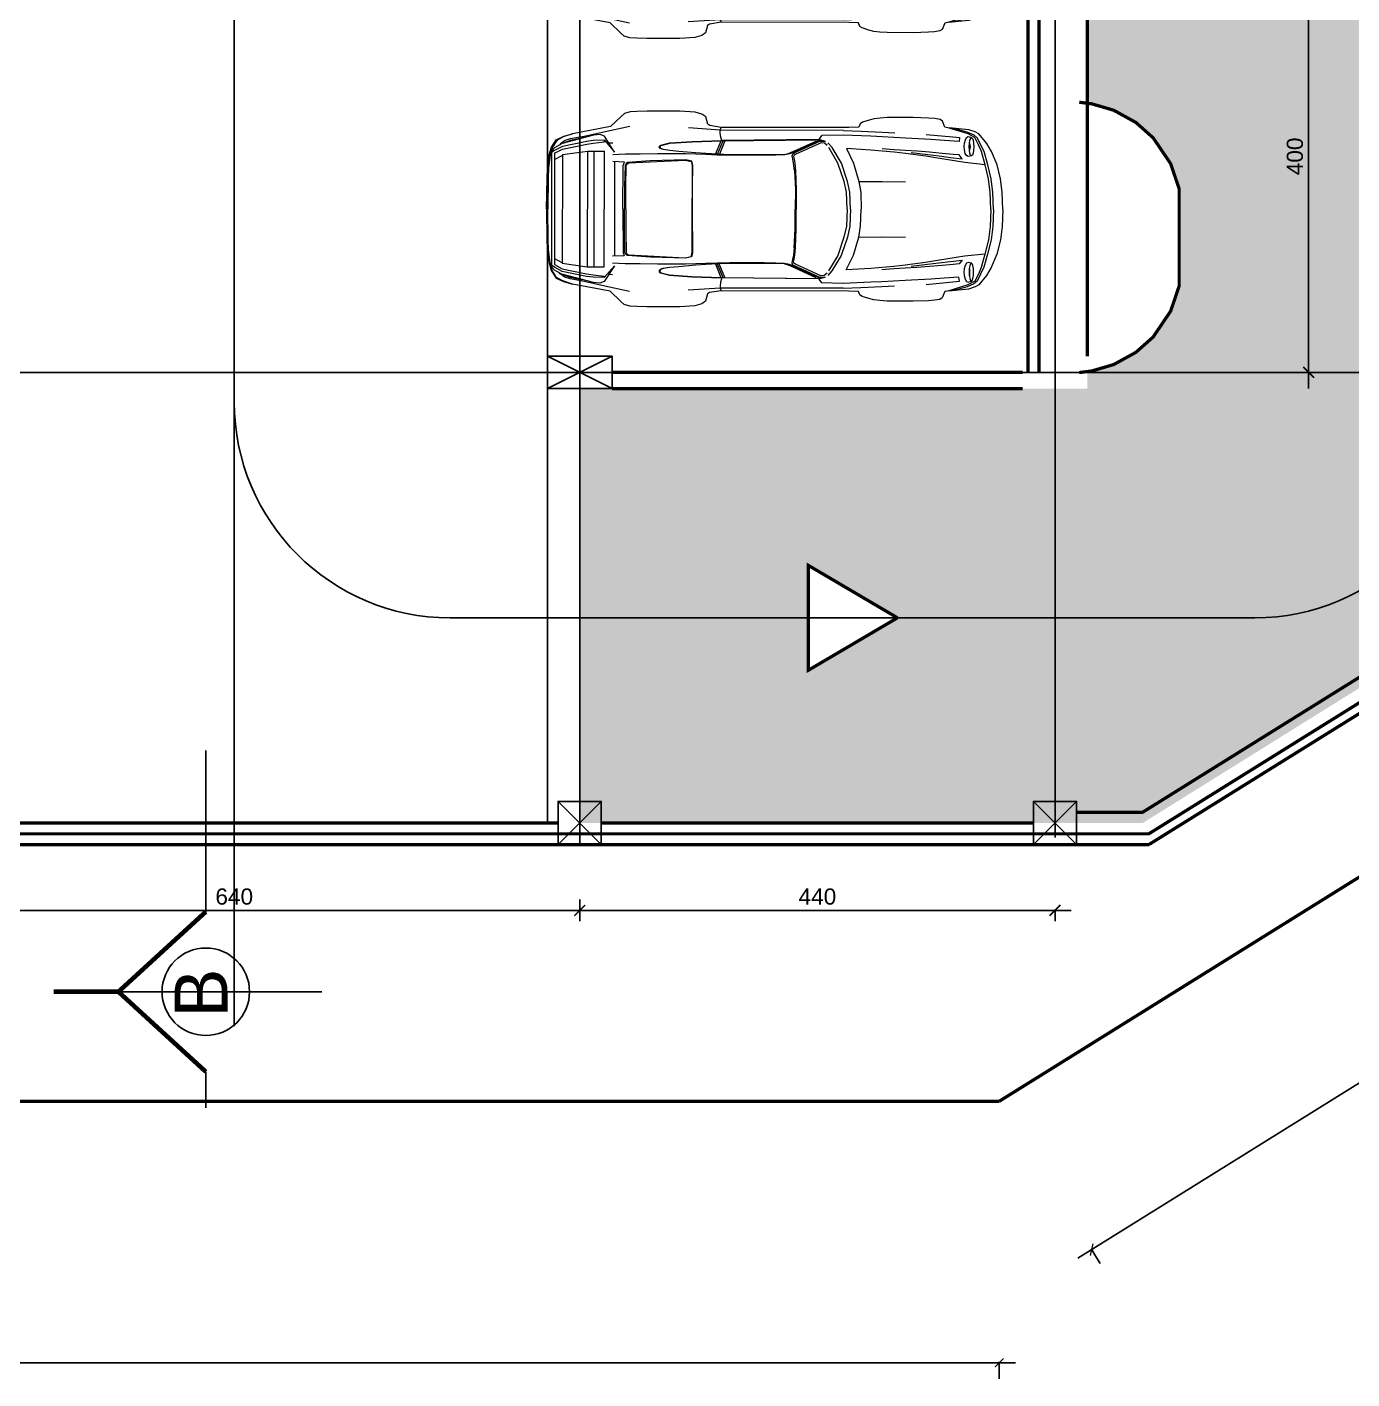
# Model space of a CAD drawing. Extents: x 250879 to 348495, y -51522 to -9360.
# Drawn here: x 321905 to 323133, y -44305 to -43052 of the extents above; entities that cross this region are included whole.
import ezdxf

# ---------------------------------------------------------------- set-up
doc = ezdxf.new("R2010")
doc.units = 0
doc.layers.get('0').update_dxf_attribs({"linetype": 'CONTINUOUS'})
doc.layers.get('DEFPOINTS').update_dxf_attribs({"color": 9, "linetype": 'CONTINUOUS'})
doc.layers.add('A-text finishing', color=6, linetype='CONTINUOUS', lineweight=13)
doc.layers.add('FIGURES', color=153, linetype='CONTINUOUS', lineweight=0)
for name, color, linetype in [('AXIS', 1, 'CONTINUOUS'), ('COLUMN', 5, 'CONTINUOUS'), ('DIM', 3, 'CONTINUOUS'), ('FURNITURE', 4, 'CONTINUOUS'), ('HATCH', 8, 'CONTINUOUS'), ('WALL', 7, 'CONTINUOUS'), ('WALL1', 2, 'CONTINUOUS')]:
    doc.layers.add(name, color=color, linetype=linetype)
doc.styles.get("Standard").update_dxf_attribs({"font": 'sanss___.ttf', "height": 15})
doc.dimstyles.get("Standard").update_dxf_attribs({"dimtxt": 15, "dimasz": 10, "dimexe": 10, "dimexo": 30, "dimgap": 5, "dimtad": 1, "dimdec": 0, "dimdsep": 46, "dimtxsty": 'Standard', "dimblk1": 'ARCHTICK', "dimblk2": 'ARCHTICK', "dimsah": 1, "dimcen": 2.5, "dimdle": 15, "dimclrd": 3, "dimclre": 3, "dimclrt": 3, "dimazin": 0, "dimtfac": 1, "dimtdec": 0, "dimtmove": 2, "dimatfit": 2, "dimldrblk": 'ARCHTICK', "dimfxl": 1.0455, "dimfxlon": 1, "dimtolj": 1, "dimtzin": 0, "dimarcsym": 0})
doc.dimstyles.new('STANDARD$0', dxfattribs={"dimscale": 0, "dimtxt": 12, "dimasz": 8, "dimexe": 15, "dimexo": 0.0625, "dimgap": 2, "dimtad": 1, "dimdec": 0, "dimzin": 0, "dimdsep": 46, "dimtxsty": 'Standard', "dimblk1": 'ARCHTICK', "dimblk2": 'ARCHTICK', "dimsah": 1, "dimcen": 0.09, "dimdle": 15, "dimclrd": 3, "dimclre": 3, "dimclrt": 3, "dimazin": 0, "dimtfac": 1, "dimtdec": 0, "dimtofl": 0, "dimtmove": 1, "dimatfit": 3, "dimldrblk": 'ARCHTICK', "dimfxl": 1.0455, "dimfxlon": 1, "dimtolj": 1, "dimtzin": 0, "dimarcsym": 0})

# ---------------------------------------------------------------- blocks, each defined once
blk = doc.blocks.new('_ARCHTICK')
at = {"color": 0, "linetype": 'ByBlock', "const_width": 0.15}
blk.add_lwpolyline([(-0.5, -0.5), (0.5, 0.5)], dxfattribs=at)
blk = doc.blocks.new('*D2130')
at = {"layer": 'DEFPOINTS', "color": 0, "linetype": 'ByBlock', "ltscale": 3, "transparency": 16777216}
for p in [(321777, -43863.1), (322417.4, -43870.8), (322417.4, -43870.8)]:
    blk.add_point(p, dxfattribs=at)
at = {"layer": 'WALL1', "color": 3, "linetype": 'ByBlock', "lineweight": -2, "ltscale": 3, "transparency": 16777216}
for p, q in [((322417.4, -43870.8), (322417.4, -43860.8)), ((321762, -43870.8), (322432.4, -43870.8)), ((321777, -43870.8), (321777, -43880.8))]:
    blk.add_line(p, q, dxfattribs=at)
at = {"layer": 'WALL1', "color": 3, "linetype": 'ByBlock', "lineweight": -2, "ltscale": 3, "transparency": 16777216, "xscale": 10, "yscale": 10, "zscale": 10, "rotation": 180}
blk.add_blockref('_ARCHTICK', (321777, -43870.8), dxfattribs=at)
at = {"layer": 'WALL1', "color": 3, "linetype": 'ByBlock', "lineweight": -2, "ltscale": 3, "transparency": 16777216, "xscale": 10, "yscale": 10, "zscale": 10}
blk.add_blockref('_ARCHTICK', (322417.4, -43870.8), dxfattribs=at)
at = {"layer": 'WALL1', "color": 3, "linetype": 'ByBlock', "ltscale": 3, "transparency": 16777216, "insert": (322097.2, -43858.1), "char_height": 15, "attachment_point": 5}
blk.add_mtext('\\A1;640', dxfattribs=at)
blk = doc.blocks.new('*D2131')
at = {"layer": 'DEFPOINTS', "color": 0, "linetype": 'ByBlock', "ltscale": 3, "transparency": 16777216}
for p in [(323026, -42972.2), (323092.8, -42972.2), (322964.3, -43372.3)]:
    blk.add_point(p, dxfattribs=at)
at = {"layer": 'WALL1', "color": 3, "linetype": 'ByBlock', "lineweight": -2, "ltscale": 3, "transparency": 16777216}
for p, q in [((323092.8, -43387.3), (323092.8, -42957.2)), ((323091.8, -42972.2), (323102.8, -42972.2)), ((323091.8, -43372.3), (323102.8, -43372.3))]:
    blk.add_line(p, q, dxfattribs=at)
at = {"layer": 'WALL1', "color": 3, "linetype": 'ByBlock', "lineweight": -2, "ltscale": 3, "transparency": 16777216, "xscale": 10, "yscale": 10, "zscale": 10}
for p, rotation in [((323092.8, -42972.2), 90), ((323092.8, -43372.3), 270)]:
    blk.add_blockref('_ARCHTICK', p, dxfattribs=dict(at, rotation=rotation))
at = {"layer": 'WALL1', "color": 3, "linetype": 'ByBlock', "ltscale": 3, "transparency": 16777216, "insert": (323080.1, -43172.2), "char_height": 15, "attachment_point": 5, "rotation": 90}
blk.add_mtext('\\A1;400', dxfattribs=at)
blk = doc.blocks.new('*D2137')
at = {"layer": 'DEFPOINTS', "color": 0, "linetype": 'ByBlock', "ltscale": 3, "transparency": 16777216}
for p in [(322417.4, -43863.1), (322857.8, -43863.1), (322417.4, -43870.8)]:
    blk.add_point(p, dxfattribs=at)
at = {"layer": 'WALL1', "color": 3, "linetype": 'ByBlock', "lineweight": -2, "ltscale": 3, "transparency": 16777216}
for p, q in [((322872.8, -43870.8), (322402.4, -43870.8)), ((322417.4, -43870.8), (322417.4, -43880.8)), ((322857.8, -43870.8), (322857.8, -43880.8))]:
    blk.add_line(p, q, dxfattribs=at)
at = {"layer": 'WALL1', "color": 3, "linetype": 'ByBlock', "lineweight": -2, "ltscale": 3, "transparency": 16777216, "xscale": 10, "yscale": 10, "zscale": 10, "rotation": 180}
blk.add_blockref('_ARCHTICK', (322417.4, -43870.8), dxfattribs=at)
at = {"layer": 'WALL1', "color": 3, "linetype": 'ByBlock', "lineweight": -2, "ltscale": 3, "transparency": 16777216, "xscale": 10, "yscale": 10, "zscale": 10}
blk.add_blockref('_ARCHTICK', (322857.8, -43870.8), dxfattribs=at)
at = {"layer": 'WALL1', "color": 3, "linetype": 'ByBlock', "ltscale": 3, "transparency": 16777216, "insert": (322637.6, -43858.1), "char_height": 15, "attachment_point": 5}
blk.add_mtext('\\A1;440', dxfattribs=at)
blk = doc.blocks.new('XREF1$0$02PCAR09')
at = {"color": 0, "linetype": 'ByBlock'}
for p, q in [((-138.14, 34.83), (-139.39, 33.77)), ((-136.04, 35.43), (-138.14, 34.83)), ((-133.57, 35.58), (-136.04, 35.43)), ((-129.86, 35.7), (-133.57, 35.58)), ((-117.88, 35.7), (-129.86, 35.7)), ((-112.33, 35.34), (-117.88, 35.7)), ((-109.85, 34.59), (-112.33, 35.34)), ((-108.47, 33.6), (-109.85, 34.59)), ((-143.26, 30.05), (-157.04, 27.42)), ((-136.16, 30.07), (-146.25, 27.9)), ((-139.39, 33.77), (-143.26, 30.05)), ((-107.73, 30.95), (-108.47, 33.6)), ((-107, 30.43), (-107.73, 30.95)), ((-102.8, 29.76), (-107, 30.43)), ((-103.18, 28.82), (-102.8, 29.76)), ((-56.22, 29.83), (-102.8, 29.76)), ((-52.64, 29.95), (-56.22, 29.83)), ((-52.16, 31.23), (-52.64, 29.95)), ((-51.29, 31.76), (-52.16, 31.23)), ((-48.85, 32.53), (-51.29, 31.76)), ((-47.09, 33.02), (-48.85, 32.53)), ((-44.85, 33.29), (-47.09, 33.02)), ((-42.26, 33.45), (-44.85, 33.29)), ((-32.75, 33.53), (-42.26, 33.45)), ((-27.18, 33.31), (-32.75, 33.53)), ((-24.96, 33.14), (-27.18, 33.31)), ((-22.98, 32.83), (-24.96, 33.14)), ((-22.13, 32.24), (-22.98, 32.83)), ((-21.22, 30), (-22.13, 32.24)), ((-19.65, 29.66), (-21.22, 30)), ((-12.48, 29.04), (-19.65, 29.78)), ((-12.79, 27.56), (-19.65, 29.66)), ((-164.79, 22.49), (-162.98, 25.22)), ((-162.81, 24.98), (-164.42, 22.49)), ((-162.98, 25.22), (-160.29, 26.5)), ((-160.49, 26.23), (-162.81, 24.98)), ((-159.78, 24.91), (-161.5, 23.73)), ((-149.39, 26.87), (-160.88, 23.8)), ((-157.04, 27.42), (-160.49, 26.23)), ((-160.29, 26.5), (-157.04, 27.42)), ((-157.91, 25.53), (-159.78, 24.91)), ((-157.91, 25.01), (-159.78, 24.24)), ((-152.81, 26.43), (-157.91, 25.53)), ((-153.83, 25.85), (-157.91, 25.01)), ((-153.47, 26.28), (-153.83, 25.85)), ((-146.25, 27.9), (-152.81, 26.43)), ((-149.51, 24.91), (-151.85, 24.65)), ((-145.43, 25.03), (-149.51, 24.91)), ((-147.04, 27.13), (-149.39, 26.87)), ((-145.43, 26.52), (-147.04, 27.13)), ((-141.73, 20.71), (-145.43, 26.52)), ((-145.43, 25.03), (-141.73, 20.73)), ((-145.43, 24.53), (-145.43, 25.03)), ((-121.58, 24.14), (-113.44, 24.69)), ((-103.18, 28.82), (-114.79, 29.59)), ((-113.44, 24.69), (-102.68, 25.08)), ((-113.44, 24.57), (-102.68, 24.96)), ((-104.9, 20.03), (-102.9, 24.96)), ((-104.22, 19.99), (-102.17, 24.96)), ((-101.45, 24.96), (-103.47, 19.98)), ((-58.2, 28.79), (-103.18, 28.82)), ((-103.18, 28.09), (-103.18, 28.82)), ((-103.06, 26.7), (-103.18, 28.09)), ((-102.68, 25.44), (-103.06, 26.7)), ((-67.1, 25.44), (-102.68, 25.06)), ((-102.68, 25.08), (-102.68, 25.44)), ((-102.68, 24.94), (-67.65, 25.32)), ((-102.68, 25.06), (-102.68, 24.94)), ((-77.45, 20.66), (-68.24, 24.88)), ((-67.39, 24.89), (-76.59, 20.66)), ((-76.17, 20.52), (-66.86, 24.77)), ((-66.42, 25.2), (-67.39, 24.89)), ((-67.1, 25.46), (-66.11, 26.89)), ((-67.1, 25.54), (-67.1, 25.54)), ((-64.81, 24.72), (-67.1, 25.46)), ((-66.86, 24.77), (-65.78, 24.81)), ((-58.32, 27.06), (-66.11, 26.89)), ((-65.78, 24.81), (-64.81, 24.72)), ((-48.2, 26.63), (-58.32, 27.06)), ((-58.2, 28.77), (-51.78, 28.55)), ((-51.78, 28.55), (-44.15, 28.14)), ((-44.15, 26.41), (-48.2, 26.63)), ((-44.15, 28.14), (-39.54, 27.93)), ((-35.6, 25.95), (-44.15, 26.41)), ((-26.33, 25.46), (-35.6, 25.95)), ((-28.03, 27.35), (-18.29, 26.45)), ((-21.41, 25.08), (-26.33, 25.46)), ((-16.03, 24.72), (-21.41, 25.08)), ((-18.29, 26.45), (-15.88, 26.19)), ((-13.04, 28.18), (-17.96, 29.55)), ((-15.88, 26.19), (-16.03, 24.72)), ((-14.12, 24.14), (-13.76, 25.41)), ((-13.76, 25.41), (-13.28, 26.26)), ((-13.28, 26.26), (-12.67, 26.55)), ((-10.59, 27.09), (-13.04, 28.18)), ((-10.26, 26.19), (-12.79, 27.56)), ((-12.67, 26.55), (-11.49, 26.19)), ((-10.14, 28.29), (-12.48, 29.04)), ((-12.22, 24.26), (-12.07, 25.22)), ((-12.07, 25.22), (-11.81, 25.93)), ((-11.81, 25.93), (-11.49, 26.19)), ((-11.49, 26.19), (-11.18, 25.93)), ((-11.18, 25.93), (-10.93, 25.22)), ((-10.93, 25.22), (-10.74, 24.13)), ((-9.43, 26.13), (-10.59, 27.09)), ((-8.9, 23.63), (-10.26, 26.19)), ((-8.78, 27.56), (-10.14, 28.29)), ((-6.9, 21.08), (-9.43, 26.13)), ((-5.94, 24.09), (-8.78, 27.56)), ((-165.56, 19.69), (-164.79, 22.49)), ((-164.42, 22.49), (-165.19, 19.69)), ((-163.6, 22.32), (-164.59, 21.21)), ((-163.6, 21.32), (-164.59, 20.71)), ((-164.59, -21.21), (-164.59, 21.21)), ((-160.88, 23.8), (-163.6, 22.32)), ((-160.77, 22.81), (-163.6, 21.32)), ((-163.6, 20.33), (-160.77, 21.82)), ((-163.6, 20.33), (-163.6, -20.33)), ((-161.5, 23.73), (-161.74, 23.33)), ((-151.85, 24.65), (-160.77, 22.81)), ((-160.77, 21.82), (-151.85, 23.66)), ((-160.77, 19.82), (-151.61, 21.07)), ((-160.77, 19.82), (-160.77, -19.82)), ((-159.78, 24.24), (-160.17, 23.99)), ((-151.85, 23.66), (-149.51, 24.04)), ((-151.61, 21.07), (-151.61, -21.07)), ((-151.61, 21.07), (-145.43, 21.07)), ((-149.51, 24.04), (-145.43, 24.53)), ((-149.26, 21.07), (-149.26, -21.19)), ((-145.43, -21.07), (-145.43, 21.07)), ((-142.39, 24.02), (-143.85, 23.95)), ((-137.77, 19.96), (-142.39, 19.75)), ((-132.34, 20.03), (-137.77, 19.96)), ((-126.04, 20.1), (-132.34, 20.03)), ((-115.78, 20.11), (-126.04, 20.1)), ((-125.42, 22.45), (-125.37, 22.96)), ((-125.08, 22.11), (-125.42, 22.45)), ((-125.37, 22.96), (-124.86, 23.34)), ((-125.15, 22.43), (-125.13, 22.84)), ((-124.89, 22.11), (-125.15, 22.43)), ((-125.13, 22.84), (-124.69, 23.22)), ((-124.01, 21.73), (-125.08, 22.11)), ((-123.84, 21.73), (-124.89, 22.11)), ((-124.86, 23.34), (-121.58, 24.14)), ((-124.69, 23.22), (-121.6, 24.01)), ((-121.62, 21.38), (-124.01, 21.73)), ((-121.62, 21.38), (-123.84, 21.73)), ((-118.22, 21.03), (-121.62, 21.38)), ((-121.6, 24.01), (-113.44, 24.57)), ((-112.19, 20.51), (-118.22, 21.03)), ((-108.37, 19.87), (-115.78, 20.11)), ((-108.37, 20.23), (-112.19, 20.51)), ((-104.22, 19.99), (-108.37, 20.23)), ((-104.27, 19.73), (-108.37, 19.87)), ((-99.56, 19.65), (-104.27, 19.73)), ((-99.52, 19.84), (-104.22, 19.99)), ((-87.11, 19.87), (-99.52, 19.84)), ((-82.86, 19.87), (-87.11, 19.87)), ((-79.67, 19.98), (-82.86, 19.87)), ((-79.63, 19.86), (-82.86, 19.72)), ((-79.67, 19.96), (-78.74, 20.2)), ((-77.89, 20.2), (-79.63, 19.86)), ((-78.74, 20.2), (-77.45, 20.66)), ((-77.21, 20.44), (-77.89, 20.2)), ((-76.59, 20.66), (-77.21, 20.44)), ((-76.95, 19.52), (-76.71, 20.25)), ((-76.71, 20.25), (-76.17, 20.52)), ((-75.65, 20.03), (-76.22, 19.69)), ((-66.4, 24.24), (-75.65, 20.03)), ((-65.14, 24.16), (-66.4, 24.24)), ((-64.13, 23.29), (-65.14, 24.16)), ((-62.4, 22.49), (-63.89, 24.21)), ((-60.22, 16.82), (-63.6, 22.49)), ((-58.97, 16.82), (-62.4, 22.49)), ((-57.13, 22.11), (-54.53, 16.8)), ((-48.2, 21.63), (-57.13, 22.11)), ((-39.78, 20.85), (-48.2, 21.63)), ((-39.78, 21.75), (-44.12, 22.11)), ((-35.6, 21.46), (-39.78, 21.75)), ((-35.6, 20.37), (-39.78, 20.85)), ((-31.38, 21.21), (-35.6, 21.46)), ((-28.21, 19.38), (-35.6, 20.37)), ((-33.48, 20.69), (-27.45, 19.99)), ((-26.79, 20.88), (-31.38, 21.21)), ((-27.45, 19.99), (-23.36, 19.5)), ((-22.2, 20.45), (-26.79, 20.88)), ((-18.2, 20.06), (-22.2, 20.45)), ((-16, 19.87), (-18.2, 20.06)), ((-14.89, 18.51), (-16, 19.87)), ((-14.22, 22.91), (-14.12, 24.14)), ((-14.12, 21.68), (-14.22, 22.91)), ((-13.76, 20.44), (-14.12, 21.68)), ((-13.28, 19.65), (-13.76, 20.44)), ((-12.31, 22.86), (-12.22, 24.26)), ((-12.24, 21.56), (-12.31, 22.86)), ((-12.04, 22.86), (-12.24, 21.56)), ((-12.07, 20.57), (-12.24, 21.58)), ((-12.22, 24.26), (-12.04, 22.86)), ((-11.81, 19.84), (-12.07, 20.57)), ((-11.49, 19.6), (-11.81, 19.84)), ((-11.18, 19.81), (-11.49, 19.6)), ((-10.93, 20.51), (-11.18, 19.81)), ((-10.74, 21.58), (-10.93, 20.51)), ((-10.74, 24.13), (-10.69, 22.86)), ((-10.69, 22.86), (-10.74, 21.58)), ((-7.91, 21.15), (-8.9, 23.63)), ((-6.56, 16.32), (-7.91, 21.15)), ((-5.57, 16.32), (-6.9, 21.08)), ((-4.27, 21.14), (-5.94, 24.09)), ((-2.17, 16.31), (-4.27, 21.14)), ((-166.21, 14.44), (-165.56, 19.69)), ((-165.8, 14.82), (-165.94, 11.59)), ((-165.19, 19.69), (-165.8, 14.82)), ((-163.6, 18.05), (-160.88, 19.53)), ((-138.14, 17.06), (-142.38, 17.26)), ((-141.73, 17.26), (-141.73, -17.16)), ((-138.66, 0), (-138.57, 15.9)), ((-138.57, 15.9), (-138.14, 17.06)), ((-137.9, 15.9), (-138.04, 8.28)), ((-137.51, 16.58), (-137.9, 15.9)), ((-137.56, 8.16), (-137.48, 15.78)), ((-136.98, 17.01), (-137.51, 16.58)), ((-137.48, 15.78), (-137.08, 16.44)), ((-137.08, 16.44), (-136.55, 16.78)), ((-128.55, 17.52), (-136.98, 17.01)), ((-136.55, 16.78), (-115.95, 17.82)), ((-115.76, 17.94), (-128.55, 17.52)), ((-115.95, 17.82), (-113.73, 17.36)), ((-113.56, 17.48), (-115.76, 17.94)), ((-113.73, 17.36), (-113.35, 15.95)), ((-113.2, 16.07), (-113.56, 17.48)), ((-113.4, -0.02), (-113.2, 16.07)), ((-113.35, 15.95), (-113.4, 0.02)), ((-87.11, 19.64), (-99.56, 19.65)), ((-82.86, 19.72), (-87.11, 19.64)), ((-76.73, 18.37), (-76.95, 19.52)), ((-76.42, 16.82), (-76.73, 18.37)), ((-76.22, 19.69), (-76.44, 19.24)), ((-76.44, 19.24), (-76.15, 18.22)), ((-76.1, 14.07), (-76.42, 16.82)), ((-76.15, 18.22), (-75.93, 16.82)), ((-75.93, 16.82), (-75.72, 13.98)), ((-60.22, 16.82), (-60.22, 16.82)), ((-58, 10.14), (-60.22, 16.82)), ((-56.75, 10.14), (-58.97, 16.82)), ((-54.53, 16.8), (-52.55, 10.14)), ((-24.62, 18.78), (-28.21, 19.38)), ((-17.01, 17.6), (-24.62, 18.78)), ((-23.36, 19.5), (-19.12, 18.97)), ((-19.12, 18.97), (-14.89, 18.51)), ((-13.95, 17.11), (-17.01, 17.6)), ((-6.56, 16.32), (-13.95, 17.11)), ((-12.67, 19.33), (-13.28, 19.65)), ((-11.49, 19.6), (-12.67, 19.33)), ((-5.26, 11.13), (-6.56, 16.32)), ((-4.27, 11.13), (-5.57, 16.32)), ((-0.87, 11.13), (-2.17, 16.31)), ((-166.57, 0.02), (-166.35, 11.22)), ((-166.35, 11.22), (-166.21, 14.44)), ((-165.94, 11.59), (-166.08, 0)), ((-76.1, 14.07), (-75.74, 7.15)), ((-75.72, 13.98), (-75.43, 7.15)), ((-57.13, 6.18), (-58, 10.14)), ((-55.9, 6.18), (-56.75, 10.14)), ((-52.55, 10.14), (-44.12, 10.09)), ((-52.55, 10.14), (-51.92, 6.18)), ((-44.12, 10.09), (-35.6, 10.09)), ((-4.7, 6.2), (-5.26, 11.13)), ((-3.7, 6.2), (-4.27, 11.13)), ((-0.31, 6.18), (-0.87, 11.13)), ((-138.04, 8.28), (-138.04, 0)), ((-137.56, 0), (-137.56, 8.16)), ((-75.74, 7.15), (-75.77, 0)), ((-75.43, 7.15), (-75.4, 0)), ((-56.89, 0), (-57.13, 6.18)), ((-55.64, 0), (-55.9, 6.18)), ((-51.92, 6.18), (-51.68, 0)), ((-4.39, 0), (-4.7, 6.2)), ((-3.4, 0), (-3.7, 6.2)), ((0, 0), (-0.31, 6.18)), ((-165.94, -11.59), (-166.08, 0)), ((-138.66, 0), (-138.57, -15.9)), ((-138.04, -8.28), (-138.04, 0)), ((-137.56, 0), (-137.56, -8.16)), ((-113.4, 0.02), (-113.2, -16.07)), ((-75.74, -7.15), (-75.77, 0)), ((-75.43, -7.15), (-75.4, 0)), ((-56.89, 0), (-57.13, -6.18)), ((-55.64, 0), (-55.9, -6.18)), ((-51.92, -6.18), (-51.68, 0)), ((-4.39, 0), (-4.7, -6.2)), ((-3.4, 0), (-3.7, -6.2)), ((0, 0), (-0.31, -6.18)), ((-166.57, -0.02), (-166.35, -11.22)), ((-113.35, -15.95), (-113.4, -0.02)), ((-137.9, -15.9), (-138.04, -8.28)), ((-137.56, -8.16), (-137.48, -15.78)), ((-76.1, -14.07), (-75.74, -7.15)), ((-75.72, -13.98), (-75.43, -7.15)), ((-57.13, -6.18), (-58, -10.14)), ((-55.9, -6.18), (-56.75, -10.14)), ((-52.55, -10.14), (-51.92, -6.18)), ((-4.7, -6.2), (-5.26, -11.13)), ((-3.7, -6.2), (-4.27, -11.13)), ((-0.31, -6.18), (-0.87, -11.13)), ((-166.35, -11.22), (-166.21, -14.44)), ((-166.21, -14.44), (-165.56, -19.69)), ((-165.8, -14.82), (-165.94, -11.59)), ((-76.1, -14.07), (-76.42, -16.82)), ((-75.93, -16.82), (-75.72, -13.98)), ((-58, -10.14), (-60.22, -16.82)), ((-56.75, -10.14), (-58.97, -16.82)), ((-54.53, -16.8), (-52.55, -10.14)), ((-52.55, -10.14), (-44.12, -10.09)), ((-44.12, -10.09), (-35.6, -10.09)), ((-5.26, -11.13), (-6.56, -16.32)), ((-4.27, -11.13), (-5.57, -16.32)), ((-0.87, -11.13), (-2.17, -16.31)), ((-165.19, -19.69), (-165.8, -14.82)), ((-165.56, -19.69), (-164.79, -22.49)), ((-164.42, -22.49), (-165.19, -19.69)), ((-163.6, -18.05), (-160.88, -19.53)), ((-138.14, -17.06), (-142.38, -17.26)), ((-138.57, -15.9), (-138.14, -17.06)), ((-137.51, -16.58), (-137.9, -15.9)), ((-136.98, -17.01), (-137.51, -16.58)), ((-137.48, -15.78), (-137.08, -16.44)), ((-137.08, -16.44), (-136.55, -16.78)), ((-128.55, -17.52), (-136.98, -17.01)), ((-136.55, -16.78), (-115.95, -17.82)), ((-115.76, -17.94), (-128.55, -17.52)), ((-115.95, -17.82), (-113.73, -17.36)), ((-113.56, -17.48), (-115.76, -17.94)), ((-113.73, -17.36), (-113.35, -15.95)), ((-113.2, -16.07), (-113.56, -17.48)), ((-99.56, -19.65), (-104.27, -19.73)), ((-87.11, -19.64), (-99.56, -19.65)), ((-82.86, -19.72), (-87.11, -19.64)), ((-79.63, -19.86), (-82.86, -19.72)), ((-76.73, -18.37), (-76.95, -19.52)), ((-76.95, -19.52), (-76.71, -20.25)), ((-76.42, -16.82), (-76.73, -18.37)), ((-76.44, -19.24), (-76.15, -18.22)), ((-76.22, -19.69), (-76.44, -19.24)), ((-75.65, -20.03), (-76.22, -19.69)), ((-76.15, -18.22), (-75.93, -16.82)), ((-60.22, -16.82), (-63.6, -22.49)), ((-58.97, -16.82), (-62.4, -22.49)), ((-60.22, -16.82), (-60.22, -16.82)), ((-57.13, -22.11), (-54.53, -16.8)), ((-28.21, -19.38), (-35.6, -20.37)), ((-24.62, -18.78), (-28.21, -19.38)), ((-27.45, -19.99), (-23.36, -19.5)), ((-17.01, -17.6), (-24.62, -18.78)), ((-23.36, -19.5), (-19.12, -18.97)), ((-19.12, -18.97), (-14.89, -18.51)), ((-13.95, -17.11), (-17.01, -17.6)), ((-14.89, -18.51), (-16, -19.87)), ((-6.56, -16.32), (-13.95, -17.11)), ((-13.28, -19.65), (-13.76, -20.44)), ((-12.67, -19.33), (-13.28, -19.65)), ((-11.49, -19.6), (-12.67, -19.33)), ((-11.49, -19.6), (-11.81, -19.84)), ((-11.18, -19.81), (-11.49, -19.6)), ((-6.56, -16.32), (-7.91, -21.15)), ((-5.57, -16.32), (-6.9, -21.08)), ((-2.17, -16.31), (-4.27, -21.14)), ((-164.79, -22.49), (-162.98, -25.22)), ((-163.6, -21.32), (-164.59, -20.71)), ((-163.6, -22.32), (-164.59, -21.21)), ((-162.81, -24.98), (-164.42, -22.49)), ((-163.6, -20.33), (-160.77, -21.82)), ((-160.77, -22.81), (-163.6, -21.32)), ((-160.88, -23.8), (-163.6, -22.32)), ((-161.5, -23.73), (-161.74, -23.33)), ((-159.78, -24.91), (-161.5, -23.73)), ((-149.39, -26.87), (-160.88, -23.8)), ((-160.77, -19.82), (-151.61, -21.07)), ((-160.77, -21.82), (-151.85, -23.66)), ((-151.85, -24.65), (-160.77, -22.81)), ((-159.78, -24.24), (-160.17, -23.99)), ((-157.91, -25.01), (-159.78, -24.24)), ((-151.85, -23.66), (-149.51, -24.04)), ((-149.51, -24.91), (-151.85, -24.65)), ((-151.61, -21.07), (-145.43, -21.07)), ((-149.51, -24.04), (-145.43, -24.53)), ((-141.73, -20.71), (-145.43, -26.52)), ((-145.43, -25.03), (-141.73, -20.73)), ((-145.43, -24.53), (-145.43, -25.03)), ((-142.39, -24.02), (-143.85, -23.95)), ((-137.77, -19.96), (-142.39, -19.75)), ((-132.34, -20.03), (-137.77, -19.96)), ((-126.04, -20.1), (-132.34, -20.03)), ((-115.78, -20.11), (-126.04, -20.1)), ((-125.08, -22.11), (-125.42, -22.45)), ((-125.42, -22.45), (-125.37, -22.96)), ((-125.37, -22.96), (-124.86, -23.34)), ((-124.89, -22.11), (-125.15, -22.43)), ((-125.15, -22.43), (-125.13, -22.84)), ((-125.13, -22.84), (-124.69, -23.22)), ((-124.01, -21.73), (-125.08, -22.11)), ((-123.84, -21.73), (-124.89, -22.11)), ((-124.86, -23.34), (-121.58, -24.14)), ((-124.69, -23.22), (-121.6, -24.01)), ((-121.62, -21.38), (-124.01, -21.73)), ((-121.62, -21.38), (-123.84, -21.73)), ((-118.22, -21.03), (-121.62, -21.38)), ((-121.6, -24.01), (-113.44, -24.57)), ((-121.58, -24.14), (-113.44, -24.69)), ((-112.19, -20.51), (-118.22, -21.03)), ((-108.37, -19.87), (-115.78, -20.11)), ((-113.44, -24.57), (-102.68, -24.96)), ((-108.37, -20.23), (-112.19, -20.51)), ((-104.27, -19.73), (-108.37, -19.87)), ((-104.22, -19.99), (-108.37, -20.23)), ((-104.9, -20.03), (-102.9, -24.96)), ((-99.52, -19.84), (-104.22, -19.99)), ((-104.22, -19.99), (-102.17, -24.96)), ((-101.45, -24.96), (-103.47, -19.98)), ((-87.11, -19.87), (-99.52, -19.84)), ((-82.86, -19.87), (-87.11, -19.87)), ((-79.67, -19.98), (-82.86, -19.87)), ((-79.67, -19.96), (-78.74, -20.2)), ((-77.89, -20.2), (-79.63, -19.86)), ((-78.74, -20.2), (-77.45, -20.66)), ((-77.21, -20.44), (-77.89, -20.2)), ((-77.45, -20.66), (-68.24, -24.88)), ((-76.59, -20.66), (-77.21, -20.44)), ((-76.71, -20.25), (-76.17, -20.52)), ((-67.39, -24.89), (-76.59, -20.66)), ((-76.17, -20.52), (-66.86, -24.77)), ((-66.4, -24.24), (-75.65, -20.03)), ((-65.14, -24.16), (-66.4, -24.24)), ((-64.13, -23.29), (-65.14, -24.16)), ((-62.4, -22.49), (-63.89, -24.21)), ((-48.2, -21.63), (-57.13, -22.11)), ((-39.78, -20.85), (-48.2, -21.63)), ((-39.78, -21.75), (-44.12, -22.11)), ((-35.6, -20.37), (-39.78, -20.85)), ((-35.6, -21.46), (-39.78, -21.75)), ((-31.38, -21.21), (-35.6, -21.46)), ((-33.48, -20.69), (-27.45, -19.99)), ((-26.79, -20.88), (-31.38, -21.21)), ((-22.2, -20.45), (-26.79, -20.88)), ((-18.2, -20.06), (-22.2, -20.45)), ((-16, -19.87), (-18.2, -20.06)), ((-14.12, -21.68), (-14.22, -22.91)), ((-14.22, -22.91), (-14.12, -24.14)), ((-13.76, -20.44), (-14.12, -21.68)), ((-14.12, -24.14), (-13.76, -25.41)), ((-12.24, -21.56), (-12.31, -22.86)), ((-12.31, -22.86), (-12.22, -24.26)), ((-12.07, -20.57), (-12.24, -21.58)), ((-12.04, -22.86), (-12.24, -21.56)), ((-12.22, -24.26), (-12.04, -22.86)), ((-12.22, -24.26), (-12.07, -25.22)), ((-11.81, -19.84), (-12.07, -20.57)), ((-10.93, -20.51), (-11.18, -19.81)), ((-10.74, -21.58), (-10.93, -20.51)), ((-10.93, -25.22), (-10.74, -24.13)), ((-10.69, -22.86), (-10.74, -21.58)), ((-10.74, -24.13), (-10.69, -22.86)), ((-8.9, -23.63), (-10.26, -26.19)), ((-6.9, -21.08), (-9.43, -26.13)), ((-7.91, -21.15), (-8.9, -23.63)), ((-5.94, -24.09), (-8.78, -27.56)), ((-4.27, -21.14), (-5.94, -24.09)), ((-162.98, -25.22), (-160.29, -26.5)), ((-160.49, -26.23), (-162.81, -24.98)), ((-157.04, -27.42), (-160.49, -26.23)), ((-160.29, -26.5), (-157.04, -27.42)), ((-157.91, -25.53), (-159.78, -24.91)), ((-153.83, -25.85), (-157.91, -25.01)), ((-152.81, -26.43), (-157.91, -25.53)), ((-143.26, -30.05), (-157.04, -27.42)), ((-153.47, -26.28), (-153.83, -25.85)), ((-146.25, -27.9), (-152.81, -26.43)), ((-145.43, -25.03), (-149.51, -24.91)), ((-147.04, -27.13), (-149.39, -26.87)), ((-145.43, -26.52), (-147.04, -27.13)), ((-136.16, -30.07), (-146.25, -27.9)), ((-103.18, -28.82), (-114.79, -29.59)), ((-113.44, -24.69), (-102.68, -25.08)), ((-103.06, -26.7), (-103.18, -28.09)), ((-103.18, -28.09), (-103.18, -28.82)), ((-58.2, -28.79), (-103.18, -28.82)), ((-103.18, -28.82), (-102.8, -29.76)), ((-102.68, -25.44), (-103.06, -26.7)), ((-102.68, -25.06), (-102.68, -24.94)), ((-102.68, -24.94), (-67.65, -25.32)), ((-67.1, -25.44), (-102.68, -25.06)), ((-102.68, -25.08), (-102.68, -25.44)), ((-66.42, -25.2), (-67.39, -24.89)), ((-64.81, -24.72), (-67.1, -25.46)), ((-67.1, -25.46), (-66.11, -26.89)), ((-67.1, -25.54), (-67.1, -25.54)), ((-66.86, -24.77), (-65.78, -24.81)), ((-58.32, -27.06), (-66.11, -26.89)), ((-65.78, -24.81), (-64.81, -24.72)), ((-48.2, -26.63), (-58.32, -27.06)), ((-58.2, -28.77), (-51.78, -28.55)), ((-51.78, -28.55), (-44.15, -28.14)), ((-44.15, -26.41), (-48.2, -26.63)), ((-35.6, -25.95), (-44.15, -26.41)), ((-44.15, -28.14), (-39.54, -27.93)), ((-26.33, -25.46), (-35.6, -25.95)), ((-28.03, -27.35), (-18.29, -26.45)), ((-21.41, -25.08), (-26.33, -25.46)), ((-16.03, -24.72), (-21.41, -25.08)), ((-12.79, -27.56), (-19.65, -29.66)), ((-12.48, -29.04), (-19.65, -29.78)), ((-18.29, -26.45), (-15.88, -26.19)), ((-13.04, -28.18), (-17.96, -29.55)), ((-15.88, -26.19), (-16.03, -24.72)), ((-13.76, -25.41), (-13.28, -26.26)), ((-13.28, -26.26), (-12.67, -26.55)), ((-10.59, -27.09), (-13.04, -28.18)), ((-10.26, -26.19), (-12.79, -27.56)), ((-12.67, -26.55), (-11.49, -26.19)), ((-10.14, -28.29), (-12.48, -29.04)), ((-12.07, -25.22), (-11.81, -25.93)), ((-11.81, -25.93), (-11.49, -26.19)), ((-11.49, -26.19), (-11.18, -25.93)), ((-11.18, -25.93), (-10.93, -25.22)), ((-9.43, -26.13), (-10.59, -27.09)), ((-8.78, -27.56), (-10.14, -28.29)), ((-139.39, -33.77), (-143.26, -30.05)), ((-138.14, -34.83), (-139.39, -33.77)), ((-108.47, -33.6), (-109.85, -34.59)), ((-107.73, -30.95), (-108.47, -33.6)), ((-107, -30.43), (-107.73, -30.95)), ((-102.8, -29.76), (-107, -30.43)), ((-56.22, -29.83), (-102.8, -29.76)), ((-52.64, -29.95), (-56.22, -29.83)), ((-52.16, -31.23), (-52.64, -29.95)), ((-51.29, -31.76), (-52.16, -31.23)), ((-48.85, -32.53), (-51.29, -31.76)), ((-47.09, -33.02), (-48.85, -32.53)), ((-44.85, -33.29), (-47.09, -33.02)), ((-42.26, -33.45), (-44.85, -33.29)), ((-32.75, -33.53), (-42.26, -33.45)), ((-27.18, -33.31), (-32.75, -33.53)), ((-24.96, -33.14), (-27.18, -33.31)), ((-22.98, -32.83), (-24.96, -33.14)), ((-22.13, -32.24), (-22.98, -32.83)), ((-21.22, -30), (-22.13, -32.24)), ((-19.65, -29.66), (-21.22, -30)), ((-136.04, -35.43), (-138.14, -34.83)), ((-133.57, -35.58), (-136.04, -35.43)), ((-129.86, -35.7), (-133.57, -35.58)), ((-117.88, -35.7), (-129.86, -35.7)), ((-112.33, -35.34), (-117.88, -35.7)), ((-109.85, -34.59), (-112.33, -35.34))]:
    blk.add_line(p, q, dxfattribs=at)
blk = doc.blocks.new('COLUMN')
at = {"layer": 'AXIS'}
for p, q in [((236924.7, -9644.3), (236984.7, -9674.3)), ((236984.7, -9644.3), (236924.7, -9674.3))]:
    blk.add_line(p, q, dxfattribs=at)
at = {"layer": 'COLUMN'}
blk.add_lwpolyline([(236924.7, -9644.3), (236984.7, -9644.3), (236984.7, -9674.3), (236924.7, -9674.3)], close=True, dxfattribs=at)
blk = doc.blocks.new('AXISG')
at = {"layer": 'AXIS'}
for p, q in [((306715.5, -23682.8), (306715.5, -19766.8)), ((307035.7, -19949.2), (307035.7, -23531.7)), ((305587.5, -23093.2), (307936.9, -23093.2))]:
    blk.add_line(p, q, dxfattribs=at)
at = {"layer": 'WALL', "linetype": 'Continuous'}
blk.add_blockref('COLUMN', (70081, -13433.9), dxfattribs=at)
blk = doc.blocks.new('*D24')
at = {"layer": 'DEFPOINTS', "color": 0, "linetype": 'Continuous', "transparency": 16777216}
for p in [(157318.4, -36546.7), (159235.4, -36546.7), (159235.4, -36789)]:
    blk.add_point(p, dxfattribs=at)
at = {"layer": 'WALL', "color": 3, "linetype": 'Continuous', "lineweight": -2, "transparency": 16777216}
for p, q in [((157303.4, -36789), (159250.4, -36789)), ((157318.4, -36788), (157318.4, -36804)), ((159235.4, -36788), (159235.4, -36804))]:
    blk.add_line(p, q, dxfattribs=at)
at = {"layer": 'WALL', "color": 3, "linetype": 'Continuous', "lineweight": -2, "transparency": 16777216, "xscale": 8, "yscale": 8, "zscale": 8, "rotation": 180}
blk.add_blockref('_ARCHTICK', (157318.4, -36789), dxfattribs=at)
at = {"layer": 'WALL', "color": 3, "linetype": 'Continuous', "lineweight": -2, "transparency": 16777216, "xscale": 8, "yscale": 8, "zscale": 8}
blk.add_blockref('_ARCHTICK', (159235.4, -36789), dxfattribs=at)
at = {"layer": 'WALL', "color": 3, "linetype": 'Continuous', "transparency": 16777216, "insert": (158276.9, -36779.3), "char_height": 15, "attachment_point": 5}
blk.add_mtext('\\A1;1917', dxfattribs=at)
blk = doc.blocks.new('*D25')
at = {"layer": 'DEFPOINTS', "color": 0, "linetype": 'Continuous', "transparency": 16777216}
for p in [(160167.5, -35966.3), (160253.1, -36103.8), (159235.4, -36546.7)]:
    blk.add_point(p, dxfattribs=at)
at = {"layer": 'WALL', "color": 3, "linetype": 'Continuous', "lineweight": -2, "transparency": 16777216}
for p, q in [((159308.3, -36692.1), (160265.8, -36095.8)), ((160252.5, -36102.9), (160261, -36116.5)), ((159320.5, -36683.3), (159329, -36696.9))]:
    blk.add_line(p, q, dxfattribs=at)
at = {"layer": 'WALL', "color": 3, "linetype": 'Continuous', "lineweight": -2, "transparency": 16777216, "xscale": 8, "yscale": 8, "zscale": 8}
for p, rotation in [((160253.1, -36103.8), 31.91311431411811), ((159321, -36684.2), 211.9131143141181)]:
    blk.add_blockref('_ARCHTICK', p, dxfattribs=dict(at, rotation=rotation))
at = {"layer": 'WALL', "color": 3, "linetype": 'Continuous', "transparency": 16777216, "insert": (159781.9, -36385.7), "char_height": 15, "attachment_point": 5, "rotation": 31.9131}
blk.add_mtext('\\A1;1098', dxfattribs=at)
blk = doc.blocks.new('sec')
at = {"layer": 'WALL'}
for p, q in [((0, 105.9), (0, 319.4)), ((0, 105.9), (-115.7, 0)), ((-115.7, 0), (153.7, 0)), ((0, -105.9), (0, -153.8))]:
    blk.add_line(p, q, dxfattribs=at)
at = {"layer": 'WALL', "const_width": 6}
for points in [[(0, 105.9), (-115.7, 0), (-201.5, 0)], [(0, -105.9), (-115.7, 0)]]:
    blk.add_lwpolyline(points, dxfattribs=at)
at = {"layer": 'WALL'}
blk.add_circle((0, 0), 57.9, dxfattribs=at)
blk = doc.blocks.new('site77')
at = {"layer": 'WALL', "linetype": 'Continuous', "const_width": 3}
for points in [[(159633.4, -32835.7), (157318.4, -32835.7), (157318.4, -36546.7), (159235.4, -36546.7)], [(159235.4, -36546.7), (160167.5, -35966.3)]]:
    blk.add_lwpolyline(points, dxfattribs=at)
at = {"layer": 'WALL', "linetype": 'Continuous'}
dim = blk.add_aligned_dim(p1=(159235.4, -36546.7), p2=(160167.5, -35966.3), distance=-162, dimstyle='STANDARD$0', override={"dimscale": 1}, dxfattribs=at)
dim.commit()
dim.dimension.update_dxf_attribs({"geometry": '*D25', "text_midpoint": (159781.9, -36385.7)})
dim = blk.add_linear_dim(base=(159235.4, -36789), p1=(157318.4, -36546.7), p2=(159235.4, -36546.7), dimstyle='STANDARD$0', override={"dimscale": 1}, dxfattribs=at)
dim.commit()
dim.dimension.update_dxf_attribs({"geometry": '*D24', "text_midpoint": (158276.9, -36779.3)})

msp = doc.modelspace()

# ---------------------------------------------------------------- hatches: boundary and pattern name
at = {"layer": 'FURNITURE', "ltscale": 3}
h = msp.add_hatch(dxfattribs=at)
h.set_pattern_fill('DOTS', color=256, scale=10, angle=45, style=0)
h.set_pattern_definition([(45, (19207.206, -20279.165), (-5.6126601, 16.8379802), [0, -15.875])])
h.paths.add_polyline_path([(322857.83124, -43387.32734), (322827.83124, -43387.32734), (322447.35436, -43387.32734), (322417.35436, -43387.32734), (322417.35436, -43599.73685), (322629.09455, -43599.73685), (322629.09455, -43551.10107), (322711.74433, -43599.73685), (322857.83124, -43599.73685)])
h.paths.add_polyline_path([(322857.83124, -43599.73685), (322711.74433, -43599.73685), (322629.09455, -43648.37262), (322629.09455, -43599.73685), (322417.35436, -43599.73685), (322417.35436, -43789.86942), (322857.83124, -43789.86942)])
h.paths.add_polyline_path([(323242.83124, -43399.73685), (323242.83124, -43372.32734), (322887.83124, -43372.32734), (322887.83124, -43387.32734), (322857.83124, -43387.32734), (322857.83124, -43599.73685), (323042.83124, -43599.73685, 0.4142135624)], flags=17)
edge = h.paths.add_edge_path()
edge.add_line((323473.16041, -43457.21607), (323473.16041, -42320.35747))
edge.add_line((323473.16041, -42320.35747), (323242.88647, -42459.38938))
edge.add_spline(control_points=[(323242.88647, -42459.38938), (323247.8807, -42475.63392), (323252.87966, -42492.48584), (323242.83124, -42498.42769)], knot_values=[66.1905518094, 66.1905518094, 66.1905518094, 66.1905518094, 105.2644354547, 105.2644354547, 105.2644354547, 105.2644354547], degree=3, periodic=0)
edge.add_line((323242.83124, -42498.42769), (323242.83124, -42571.99817))
edge.add_line((323242.83124, -42571.99817), (323318.90532, -42571.99817))
edge.add_arc((323368.9052, -42571.89062), 50, -0.00000001, 180.1232386, ccw=False)
edge.add_arc((323368.9052, -42571.89062), 50, 180.1232386, 359.99999999, ccw=False)
edge.add_line((323318.90532, -42571.99817), (323242.83124, -42571.99817))
edge.add_line((323242.83124, -42571.99817), (323242.83124, -42972.16275))
edge.add_line((323242.83124, -42972.16275), (323318.90532, -42972.16275))
edge.add_arc((323368.9052, -42972.05521), 50, -0.00000001, 180.1232386, ccw=False)
edge.add_arc((323368.9052, -42972.05521), 50, 180.1232386, 359.99999999, ccw=False)
edge.add_line((323318.90532, -42972.16275), (323242.83124, -42972.16275))
edge.add_line((323242.83124, -42972.16275), (323242.83124, -43275.43817))
edge.add_line((323242.83124, -43275.43817), (323291.46701, -43358.08795))
edge.add_line((323291.46701, -43358.08795), (323242.83124, -43358.08795))
edge.add_line((323242.83124, -43358.08795), (323242.83124, -43372.32734))
edge.add_line((323242.83124, -43372.32734), (323318.90532, -43372.32734))
edge.add_arc((323368.9052, -43372.21979), 50, -0.00000001, 180.1232386, ccw=False)
edge.add_arc((323368.9052, -43372.21979), 50, 180.1232386, 359.99999999, ccw=False)
edge.add_line((323318.90532, -43372.32734), (323242.83124, -43372.32734))
edge.add_line((323242.83124, -43372.32734), (323242.83124, -43399.73685))
edge.add_arc((323042.83124, -43399.73685), 200, 270, 360, ccw=False)
edge.add_line((323042.83124, -43599.73685), (322857.83124, -43599.73685))
edge.add_line((322857.83124, -43599.73685), (322857.83124, -43789.86942))
edge.add_line((322857.83124, -43789.86942), (322939.00302, -43789.86942))
edge.add_line((322939.00302, -43789.86942), (323473.16041, -43457.21607))
h.paths.add_polyline_path([(323242.83124, -42571.99817), (323056.37627, -42571.99817), (322887.83124, -42673.76017), (322887.83124, -42972.16275), (323242.83124, -42972.16275)], flags=16)
edge = h.paths.add_edge_path()
edge.add_spline(control_points=[(323242.83124, -42459.20975), (323239.01638, -42446.80425), (323235.23667, -42434.77796), (323242.83124, -42429.36161)], knot_values=[36.1983669182, 36.1983669182, 36.1983669182, 36.1983669182, 66.0465059687, 66.0465059687, 66.0465059687, 66.0465059687], degree=3, periodic=0)
edge.add_line((323242.83124, -42429.36161), (323242.83124, -42171.99817))
edge.add_line((323242.83124, -42171.99817), (322887.83124, -42171.99817))
edge.add_line((322887.83124, -42171.99817), (322887.83124, -42571.99817))
edge.add_line((322887.83124, -42571.99817), (323056.15723, -42571.99817))
edge.add_line((323056.15723, -42571.99817), (323202.09958, -42483.77391))
edge.add_line((323202.09958, -42483.77391), (323202.20642, -42483.95067))
edge.add_line((323202.20642, -42483.95067), (323242.83124, -42459.42273))
edge.add_line((323242.83124, -42459.42273), (323242.83124, -42459.20975))
edge = h.paths.add_edge_path()
edge.add_line((323318.90532, -42171.99817), (323242.83124, -42171.99817))
edge.add_line((323242.83124, -42171.99817), (323242.83124, -42429.36161))
edge.add_spline(control_points=[(323242.83124, -42429.36161), (323242.83124, -42429.3616), (323252.04157, -42422.79292), (323277.98079, -42425.94593), (323277.98079, -42438.01205)], knot_values=[0, 0, 0, 0, 0.0000130768, 36.1983669182, 36.1983669182, 36.1983669182, 36.1983669182], degree=3, periodic=0)
edge.add_line((323278.06072, -42438.15231), (323473.16041, -42320.35747))
edge.add_line((323473.16041, -42320.35747), (323473.16041, -41988.95039))
edge.add_line((323473.16041, -41988.95039), (323470.18712, -41972.08046))
edge.add_line((323470.18712, -41972.08046), (323242.83124, -41972.08046))
edge.add_line((323242.83124, -41972.08046), (323242.83124, -42171.99817))
edge.add_line((323242.83124, -42171.99817), (323318.90532, -42171.99817))
edge.add_arc((323368.9052, -42171.89062), 50, -0.00000001, 180.1232386, ccw=False)
edge.add_arc((323368.9052, -42171.89062), 50, 180.1232386, 359.99999999, ccw=False)
h.paths.add_polyline_path([(323434.93311, -41772.05521), (323418.90493, -41772.05521, -0.28418402), (323391.10114, -41816.69397, -0.5591175026), (323318.57606, -41771.99817), (323242.90921, -41771.99817), (323291.46701, -41854.51544), (323242.83124, -41854.51544), (323242.83124, -41972.08046), (323470.18712, -41972.08046)])
h.paths.add_polyline_path([(323242.83124, -41854.51544), (323194.19546, -41854.51544), (323242.75326, -41771.99817), (322929.40637, -41771.99817), (322936.18147, -41775.72524), (322952.1983, -41789.95519), (322968.40644, -41813.89599), (322976.33194, -41837.24313), (322976.33194, -41882.24279), (322976.33194, -41927.24244), (322968.40644, -41950.58959), (322953.85692, -41972.08046), (323242.83124, -41972.08046)])
h.paths.add_polyline_path([(323042.83124, -41554.72969), (322857.83124, -41554.72969), (322857.83124, -41756.99817), (322883.78896, -41756.99817), (322887.83124, -41756.99817), (322887.83124, -41757.51634), (322895.36611, -41758.48223), (322915.61803, -41764.41302), (322929.40637, -41771.99817), (323242.75326, -41771.99817), (323242.83124, -41771.86566), (323242.83124, -41744.25948, 0.4251936739)], flags=17)
h.paths.add_polyline_path([(323397.96134, -41562.28366, 0.3639919777), (323200.99712, -41396.99817), (322958.85873, -41396.99817), (322857.83124, -41396.99817), (322857.83124, -41554.72969), (323042.83124, -41554.72969, -0.4251936739), (323242.83124, -41744.25948), (323242.83124, -41771.86566), (323242.90921, -41771.99817), (323318.57606, -41771.99817, -0.2847652671), (323346.38009, -41727.25186, -0.5587432026), (323418.9052, -41771.89062), (323434.9041, -41771.89062)])
h.paths.add_polyline_path([(323242.83124, -42972.16275), (322887.83124, -42972.16275), (322887.83124, -42987.16275), (322887.83124, -43122.96735), (322891.86541, -43123.48449), (322912.11733, -43129.41528), (322932.68077, -43140.7275), (322948.6976, -43154.95745), (322964.90574, -43178.89825), (322972.83124, -43202.24539), (322972.83124, -43247.24505), (322972.83124, -43292.2447), (322964.90574, -43315.59185), (322948.6976, -43339.53264), (322932.68077, -43353.7626), (322912.11733, -43365.07481), (322891.86541, -43371.0056), (322887.83124, -43371.52274), (322887.83124, -43372.32734), (323242.83124, -43372.32734), (323242.83124, -43358.08795), (323194.19546, -43358.08795), (323242.83124, -43275.43817)], flags=17)
h.paths.add_polyline_path([(322617.47448, -43742.86879), (322657.71111, -43742.86879), (322657.71111, -43765.82146), (322617.47448, -43765.82146)], flags=24)
h.paths.add_polyline_path([(323161.44368, -42792.19877), (323161.44368, -42751.96215), (323184.39635, -42751.96215), (323184.39635, -42792.19877)], flags=8)
h.paths.add_polyline_path([(323161.44368, -42392.11648), (323161.44368, -42351.87985), (323184.39635, -42351.87985), (323184.39635, -42392.11648)], flags=24)
h.paths.add_polyline_path([(323161.44368, -41992.11648), (323161.44368, -41951.87985), (323184.39635, -41951.87985), (323184.39635, -41992.11648)], flags=9)
h.paths.add_polyline_path([(323161.44368, -41592.11648), (323161.44368, -41551.87985), (323184.39635, -41551.87985), (323184.39635, -41592.11648)], flags=25)
h.paths.add_polyline_path([(323161.44368, -43192.36336), (323161.44368, -43152.12673), (323184.39635, -43152.12673), (323184.39635, -43192.36336)], flags=24)
h.paths.add_polyline_path([(322887.83124, -42571.99817), (322887.83124, -42972.16275), (323242.83124, -42972.16275), (323242.83124, -42571.99817)])

# ---------------------------------------------------------------- linework, layer by layer
at = {"layer": 'A-text finishing', "const_width": 3}
for points in [[(322832.83124, -41786.99817), (322832.83124, -43372.32734)], [(322842.83124, -41786.99817), (322842.83124, -43372.32734)], [(322887.83124, -43357.32734), (322887.83124, -42987.16275)], [(322972.83124, -43247.24505), (322972.83124, -43202.24539), (322964.90574, -43178.89825), (322948.6976, -43154.95745), (322932.68077, -43140.7275), (322912.11733, -43129.41528), (322891.86541, -43123.48449), (322880.28826, -43122.00043)], [(322972.83124, -43247.24505), (322972.83124, -43292.2447), (322964.90574, -43315.59185), (322948.6976, -43339.53264), (322932.68077, -43353.7626), (322912.11733, -43365.07481), (322891.86541, -43371.0056), (322880.28826, -43372.48967)]]:
    msp.add_lwpolyline(points, dxfattribs=at)
at = {"layer": 'AXIS'}
for p, q in [((322417.35436, -39780.65994), (322417.35436, -43810.85677)), ((322857.83124, -39780.65994), (322857.83124, -43803.29107)), ((321222.19034, -43372.32734), (323318.57606, -43372.32734))]:
    msp.add_line(p, q, dxfattribs=at)
at = {"layer": 'AXIS', "ltscale": 3}
for p, q in [((322437.35436, -43809.86942), (322397.35436, -43769.86942)), ((322397.35436, -43809.86942), (322437.35436, -43769.86942)), ((322877.83124, -43809.86942), (322837.83124, -43769.86942)), ((322837.83124, -43809.86942), (322877.83124, -43769.86942))]:
    msp.add_line(p, q, dxfattribs=at)
at = {"layer": 'COLUMN'}
for points in [[(322437.35436, -43809.86942), (322437.35436, -43769.86942), (322397.35436, -43769.86942), (322397.35436, -43809.86942), (322437.35436, -43809.86942)], [(322397.35436, -43809.86942), (322397.35436, -43769.86942), (322437.35436, -43769.86942), (322437.35436, -43809.86942), (322397.35436, -43809.86942)], [(322877.83124, -43809.86942), (322877.83124, -43769.86942), (322837.83124, -43769.86942), (322837.83124, -43809.86942), (322877.83124, -43809.86942)], [(322837.83124, -43809.86942), (322837.83124, -43769.86942), (322877.83124, -43769.86942), (322877.83124, -43809.86942), (322837.83124, -43809.86942)]]:
    msp.add_lwpolyline(points, dxfattribs=at)
at = {"layer": 'FURNITURE', "ltscale": 3}
for p, q in [((322387.35436, -43372.32734), (322387.35436, -41386.99817)), ((322097.1949, -41744.25948), (322097.1949, -43372.32734)), ((322097.1949, -43399.73685), (322097.1949, -41771.99817)), ((322387.35436, -43387.32734), (322387.35436, -43789.86942)), ((323042.83124, -43599.73685), (322297.1949, -43599.73685))]:
    msp.add_line(p, q, dxfattribs=at)
msp.add_lwpolyline([(322837.83124, -43372.32734), (322437.35436, -43372.32734)], dxfattribs=at)
for centre, start, end in [((322297.1949, -43399.73685), 180, 270), ((323042.83124, -43399.73685), 270, 0)]:
    msp.add_arc(centre, 200, start, end, dxfattribs=at)
at = {"layer": 'HATCH', "linetype": 'ByBlock', "ltscale": 3}
msp.add_line((322097.1949, -43978.12893), (322097.1949, -39805.64421), dxfattribs=at)
at = {"layer": 'WALL', "linetype": 'Continuous', "ltscale": 3}
msp.add_line((322944.72152, -43809.86942), (323472.83124, -43480.98234), dxfattribs=at)
for points in [[(321777.03543, -43799.86942, 3, 3, 0), (322944.72152, -43799.86942, 3, 3, 0), (323493.16041, -43458.32209, 5, 5, 0), (323493.16041, -41977.20139, 5, 5, 0), (323417.65776, -41548.81221, 5, 5, 0.3681412608), (323200.99712, -41371.99817, 5, 5, 0), (322887.83124, -41371.99817, 5, 5, 0)], [(322877.83124, -43779.86942, 3, 3, 0), (322939.00302, -43779.86942, 3, 3, 0), (323473.16041, -43447.21607, 5, 5, 0), (323473.16041, -41978.95039, 5, 5, 0), (323397.96134, -41552.28366, 5, 5, 0.3639919777), (323200.99712, -41386.99817, 5, 5, 0), (322887.92588, -41386.99817, 5, 5, 0)]]:
    msp.add_lwpolyline(points, format="xyseb", dxfattribs=at)
at = {"layer": 'WALL', "linetype": 'Continuous'}
msp.add_lwpolyline([(322944.72152, -43809.86942, 3, 3, 0), (323493.16041, -43468.32209, 5, 5, 0), (323493.16041, -42037.38114, 5, 5, 0)], format="xyseb", dxfattribs=at)
at = {"layer": 'WALL', "linetype": 'Continuous', "const_width": 3}
for points in [[(322827.83124, -43372.32734), (322447.35436, -43372.32734)], [(322827.83124, -43387.32734), (322447.35436, -43387.32734)], [(322711.74433, -43599.73685), (322629.09455, -43551.10107), (322629.09455, -43599.73685)], [(322711.74433, -43599.73685), (322629.09455, -43648.37262), (322629.09455, -43599.73685)]]:
    msp.add_lwpolyline(points, dxfattribs=at)
at = {"layer": 'WALL', "linetype": 'Continuous', "ltscale": 3, "const_width": 3}
for points in [[(321797.03543, -43789.86942), (322397.35436, -43789.86942)], [(322437.35436, -43789.86942), (322837.83124, -43789.86942)]]:
    msp.add_lwpolyline(points, dxfattribs=at)
at = {"layer": 'WALL', "color": 6, "linetype": 'Continuous', "const_width": 3}
msp.add_lwpolyline([(322944.72152, -43809.86942), (321777.03543, -43809.86942)], dxfattribs=at)

# ---------------------------------------------------------------- block references
at = {"layer": 'FIGURES', "lineweight": 0, "xscale": 2.539999999841102, "yscale": 2.539999999841102, "zscale": 2.539999999841102, "rotation": 359.923157586217}
for p in [(322809.54017, -42972.68681), (322809.54017, -43221.37022, -260.82678)]:
    msp.add_blockref('XREF1$0$02PCAR09', p, dxfattribs=at)
at = {"layer": 'WALL', "linetype": 'Continuous'}
for name, p in [('AXISG', (15381.6748, -20279.1652)), ('site77', (163570.70715, -7500.97547))]:
    msp.add_blockref(name, p, dxfattribs=at)
at = {"layer": 'WALL1', "xscale": 0.7000000000116415, "yscale": 0.7000000000116415, "zscale": 0.7000000000116415}
msp.add_blockref('sec', (322070.86422, -43946.21572), dxfattribs=at)

# ---------------------------------------------------------------- texts
at = {"layer": 'DIM', "insert": (322041.95741, -43924.6642), "char_height": 49, "width": 359.60498, "attachment_point": 3, "rotation": 90}
msp.add_mtext('B', dxfattribs=at)

# ---------------------------------------------------------------- dimensions: what is measured, and where the dimension line sits
at = {"layer": 'WALL1', "linetype": 'ByBlock', "ltscale": 3}
for base, p1, p2, angle, picture, middle in [((323092.80812, -42972.16275), (322964.25746, -43372.32734), (323025.993, -42972.16275), 90, '*D2131', (323080.08178, -43172.24505)), ((322417.35436, -43870.84167), (322857.83124, -43863.05396), (322417.35436, -43863.05396), 180, '*D2137', (322637.5928, -43858.11533))]:
    dim = msp.add_linear_dim(base=base, p1=p1, p2=p2, angle=angle, dimstyle='Standard', dxfattribs=at)
    dim.commit()
    dim.dimension.update_dxf_attribs({"geometry": picture, "text_midpoint": middle})
dim = msp.add_linear_dim(base=(322417.35436, -43870.84167), p1=(321777.03543, -43863.05396), p2=(322417.35436, -43870.84167), dimstyle='Standard', override={"dimtmove": 1}, dxfattribs=at)
dim.commit()
dim.dimension.update_dxf_attribs({"geometry": '*D2130', "text_midpoint": (322097.1949, -43858.10504)})

doc.saveas('drawing.dxf')
